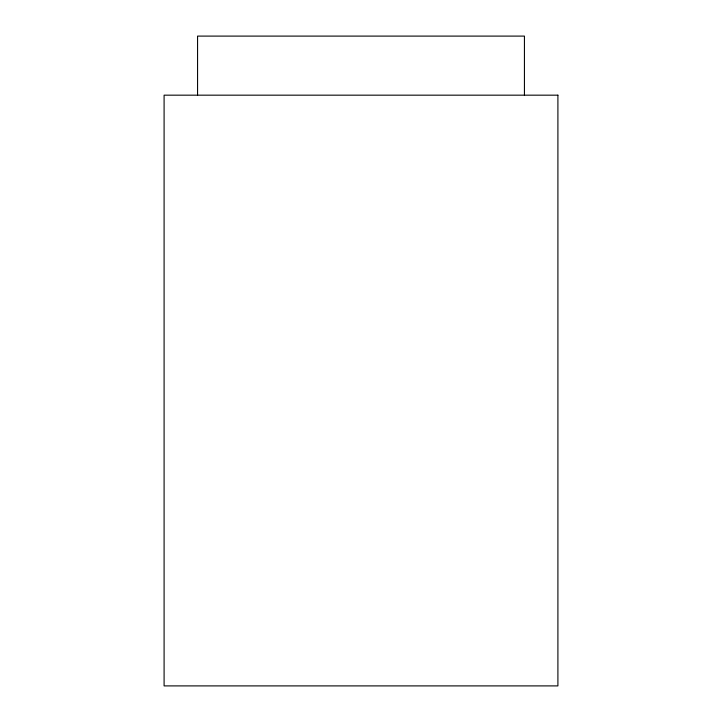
<?xml version="1.0" encoding="UTF-8"?>
<svg xmlns="http://www.w3.org/2000/svg" width="722" height="722" viewBox="0 0 722 722"><rect width="100%" height="100%" fill="white"/><g stroke="black" fill="none" stroke-linecap="round" stroke-linejoin="round"><path stroke-width="1.08" d="M524.434 95.169L524.434 36.1L197.566 36.1L197.566 95.169M557.907 95.169L164.093 95.169L164.093 685.9L557.907 685.9L557.907 95.169"/></g></svg>
